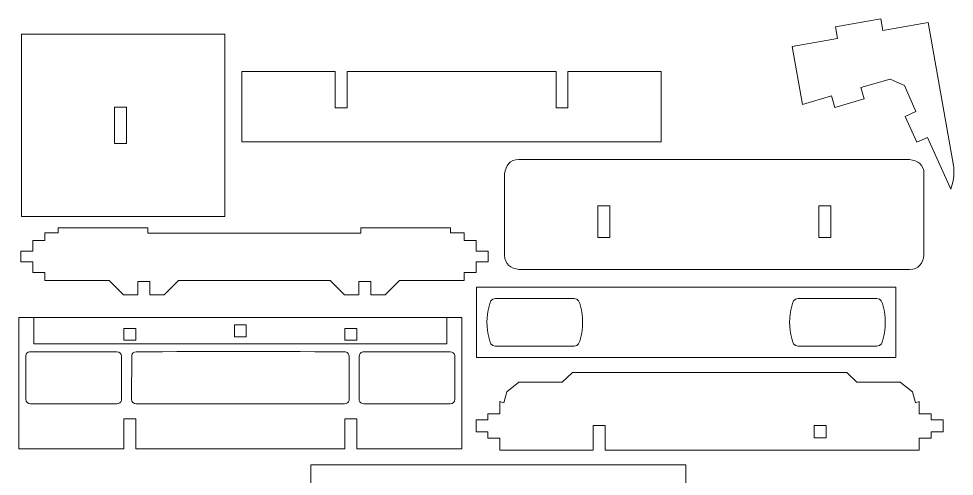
# Model space of a CAD drawing. Header units: centimetres. Extents: x -88 to 26, y -44 to -14.
# Drawn here: x -25.5 to -5.56, y -24.25 to -14.49 of the extents above; entities that cross this region are included whole.
import ezdxf

# ---------------------------------------------------------------- set-up
doc = ezdxf.new("R2010")
doc.units = ezdxf.units.CM
doc.header["$MEASUREMENT"] = 0
doc.layers.add('Camada 1', color=7, linetype='Continuous')

msp = doc.modelspace()

# ---------------------------------------------------------------- linework, layer by layer
at = {"layer": 'Camada 1', "lineweight": 9}
for points, knots in [([(-7.08048, -14.74049), (-7.08048, -14.74049), (-6.11349, -14.56999), (-6.11349, -14.56999), (-6.11349, -14.56999), (-6.11349, -14.56999), (-5.57513, -17.62318), (-5.57513, -17.62318), (-5.57513, -17.62318), (-5.56017, -17.72453), (-5.56677, -17.88561), (-5.58924, -17.97838), (-5.58924, -17.97838), (-5.58924, -17.97838), (-5.63504, -18.12738), (-5.63504, -18.12738), (-5.63504, -18.12738), (-5.63504, -18.12738), (-6.12916, -17.02276), (-6.12916, -17.02276), (-6.12916, -17.02276), (-6.12916, -17.02276), (-6.36186, -17.12685), (-6.36186, -17.12685), (-6.36186, -17.12685), (-6.36186, -17.12685), (-6.60893, -16.57454), (-6.60893, -16.57454), (-6.60893, -16.57454), (-6.60893, -16.57454), (-6.37621, -16.47045), (-6.37621, -16.47045), (-6.37621, -16.47045), (-6.37621, -16.47045), (-6.62328, -15.91814), (-6.62328, -15.91814), (-6.62328, -15.91814), (-6.62328, -15.91814), (-6.92669, -15.77731), (-6.92669, -15.77731), (-6.92669, -15.77731), (-6.92669, -15.77731), (-7.54999, -15.95722), (-7.54999, -15.95722), (-7.54999, -15.95722), (-7.54999, -15.95722), (-7.4793, -16.20214), (-7.4793, -16.20214), (-7.4793, -16.20214), (-7.4793, -16.20214), (-8.10261, -16.38205), (-8.10261, -16.38205), (-8.10261, -16.38205), (-8.10261, -16.38205), (-8.1733, -16.13713), (-8.1733, -16.13713), (-8.1733, -16.13713), (-8.1733, -16.13713), (-8.79661, -16.31703), (-8.79661, -16.31703), (-8.79661, -16.31703), (-8.79661, -16.31703), (-9.01447, -15.08151), (-9.01447, -15.08151), (-9.01447, -15.08151), (-9.01447, -15.08151), (-8.04748, -14.911), (-8.04748, -14.911), (-8.04748, -14.911), (-8.04748, -14.911), (-8.09174, -14.65994), (-8.09174, -14.65994), (-8.09174, -14.65994), (-8.09174, -14.65994), (-7.12475, -14.48944), (-7.12475, -14.48944), (-7.12475, -14.48944), (-7.12475, -14.48944), (-7.08048, -14.74049), (-7.08048, -14.74049)], [0, 0, 0, 0, 0.04761905, 0.04761905, 0.04761905, 0.04761905, 0.0952381, 0.0952381, 0.0952381, 0.0952381, 0.14285714, 0.14285714, 0.14285714, 0.14285714, 0.19047619, 0.19047619, 0.19047619, 0.19047619, 0.23809524, 0.23809524, 0.23809524, 0.23809524, 0.28571429, 0.28571429, 0.28571429, 0.28571429, 0.33333333, 0.33333333, 0.33333333, 0.33333333, 0.38095238, 0.38095238, 0.38095238, 0.38095238, 0.42857143, 0.42857143, 0.42857143, 0.42857143, 0.47619048, 0.47619048, 0.47619048, 0.47619048, 0.52380952, 0.52380952, 0.52380952, 0.52380952, 0.57142857, 0.57142857, 0.57142857, 0.57142857, 0.61904762, 0.61904762, 0.61904762, 0.61904762, 0.66666667, 0.66666667, 0.66666667, 0.66666667, 0.71428571, 0.71428571, 0.71428571, 0.71428571, 0.76190476, 0.76190476, 0.76190476, 0.76190476, 0.80952381, 0.80952381, 0.80952381, 0.80952381, 0.85714286, 0.85714286, 0.85714286, 0.85714286, 0.9047619, 0.9047619, 0.9047619, 0.9047619, 1, 1, 1, 1]), ([(-21.10761, -18.71237), (-21.10761, -18.71237), (-21.10764, -14.82), (-21.10764, -14.82), (-21.10764, -14.82), (-21.10764, -14.82), (-25.44178, -14.82002), (-25.44178, -14.82002), (-25.44178, -14.82002), (-25.44178, -14.82002), (-25.44185, -18.71235), (-25.44185, -18.71235), (-25.44185, -18.71235), (-25.44185, -18.71235), (-21.10761, -18.71237), (-21.10761, -18.71237)], [0, 0, 0, 0, 0.2, 0.2, 0.2, 0.2, 0.4, 0.4, 0.4, 0.4, 0.6, 0.6, 0.6, 0.6, 1, 1, 1, 1]), ([(-11.80839, -15.61526), (-11.80839, -15.61526), (-11.80839, -17.11711), (-11.80839, -17.11711), (-11.80839, -17.11711), (-11.80839, -17.11711), (-20.74107, -17.11711), (-20.74107, -17.11711), (-20.74107, -17.11711), (-20.74107, -17.11711), (-20.74107, -15.61526), (-20.74107, -15.61526), (-20.74107, -15.61526), (-20.74107, -15.61526), (-18.75656, -15.61621), (-18.75656, -15.61621), (-18.75656, -15.61621), (-18.75656, -15.61621), (-18.75656, -16.39215), (-18.75656, -16.39215), (-18.75656, -16.39215), (-18.75656, -16.39215), (-18.50163, -16.39215), (-18.50163, -16.39215), (-18.50163, -16.39215), (-18.50163, -16.39215), (-18.50163, -15.61621), (-18.50163, -15.61621), (-18.50163, -15.61621), (-18.50163, -15.61621), (-14.04784, -15.61621), (-14.04784, -15.61621), (-14.04784, -15.61621), (-14.04784, -15.61621), (-14.04784, -16.39215), (-14.04784, -16.39215), (-14.04784, -16.39215), (-14.04784, -16.39215), (-13.79291, -16.39215), (-13.79291, -16.39215), (-13.79291, -16.39215), (-13.79291, -16.39215), (-13.79291, -15.61621), (-13.79291, -15.61621), (-13.79291, -15.61621), (-13.79291, -15.61621), (-11.80839, -15.61526), (-11.80839, -15.61526)], [0, 0, 0, 0, 0.07692308, 0.07692308, 0.07692308, 0.07692308, 0.15384615, 0.15384615, 0.15384615, 0.15384615, 0.23076923, 0.23076923, 0.23076923, 0.23076923, 0.30769231, 0.30769231, 0.30769231, 0.30769231, 0.38461538, 0.38461538, 0.38461538, 0.38461538, 0.46153846, 0.46153846, 0.46153846, 0.46153846, 0.53846154, 0.53846154, 0.53846154, 0.53846154, 0.61538462, 0.61538462, 0.61538462, 0.61538462, 0.69230769, 0.69230769, 0.69230769, 0.69230769, 0.76923077, 0.76923077, 0.76923077, 0.76923077, 0.84615385, 0.84615385, 0.84615385, 0.84615385, 1, 1, 1, 1]), ([(-23.45829, -16.37575), (-23.45829, -16.37575), (-23.45829, -17.15366), (-23.45829, -17.15366), (-23.45829, -17.15366), (-23.45829, -17.15366), (-23.20332, -17.15366), (-23.20332, -17.15366), (-23.20332, -17.15366), (-23.20332, -17.15366), (-23.20336, -16.37575), (-23.20336, -16.37575), (-23.20336, -16.37575), (-23.20336, -16.37575), (-23.45829, -16.37575), (-23.45829, -16.37575)], [0, 0, 0, 0, 0.2, 0.2, 0.2, 0.2, 0.4, 0.4, 0.4, 0.4, 0.6, 0.6, 0.6, 0.6, 1, 1, 1, 1]), ([(-15.14282, -19.53287), (-15.14282, -19.73044), (-15.00912, -19.81608), (-14.8369, -19.83879), (-14.8369, -19.83879), (-14.8369, -19.83879), (-6.51256, -19.83879), (-6.51256, -19.83879), (-6.51256, -19.83879), (-6.31561, -19.83879), (-6.22931, -19.70478), (-6.20664, -19.53287), (-6.20664, -19.53287), (-6.20664, -19.53287), (-6.20664, -17.79951), (-6.20664, -17.79951), (-6.20664, -17.79951), (-6.20664, -17.60252), (-6.34063, -17.51626), (-6.51256, -17.49359), (-6.51256, -17.49359), (-6.51256, -17.49359), (-14.8369, -17.49359), (-14.8369, -17.49359), (-14.8369, -17.49359), (-15.03385, -17.49359), (-15.12021, -17.62756), (-15.14282, -17.79951), (-15.14282, -17.79951), (-15.14282, -17.79951), (-15.14282, -19.53287), (-15.14282, -19.53287)], [0, 0, 0, 0, 0.11111111, 0.11111111, 0.11111111, 0.11111111, 0.22222222, 0.22222222, 0.22222222, 0.22222222, 0.33333333, 0.33333333, 0.33333333, 0.33333333, 0.44444444, 0.44444444, 0.44444444, 0.44444444, 0.55555556, 0.55555556, 0.55555556, 0.55555556, 0.66666667, 0.66666667, 0.66666667, 0.66666667, 0.77777778, 0.77777778, 0.77777778, 0.77777778, 1, 1, 1, 1]), ([(-13.15655, -18.47927), (-13.15655, -18.47927), (-12.90163, -18.47927), (-12.90163, -18.47927), (-12.90163, -18.47927), (-12.90163, -18.47927), (-12.90163, -19.15903), (-12.90163, -19.15903), (-12.90163, -19.15903), (-12.90163, -19.15903), (-13.15655, -19.15903), (-13.15655, -19.15903), (-13.15655, -19.15903), (-13.15655, -19.15903), (-13.15655, -18.47927), (-13.15655, -18.47927)], [0, 0, 0, 0, 0.2, 0.2, 0.2, 0.2, 0.4, 0.4, 0.4, 0.4, 0.6, 0.6, 0.6, 0.6, 1, 1, 1, 1]), ([(-8.1929, -18.47927), (-8.1929, -18.47927), (-8.44784, -18.47927), (-8.44784, -18.47927), (-8.44784, -18.47927), (-8.44784, -18.47927), (-8.44784, -19.15903), (-8.44784, -19.15903), (-8.44784, -19.15903), (-8.44784, -19.15903), (-8.1929, -19.15903), (-8.1929, -19.15903), (-8.1929, -19.15903), (-8.1929, -19.15903), (-8.1929, -18.47927), (-8.1929, -18.47927)], [0, 0, 0, 0, 0.2, 0.2, 0.2, 0.2, 0.4, 0.4, 0.4, 0.4, 0.6, 0.6, 0.6, 0.6, 1, 1, 1, 1]), ([(-23.26247, -20.38), (-23.26247, -20.38), (-22.95655, -20.38), (-22.95655, -20.38), (-22.95655, -20.38), (-22.95655, -20.38), (-22.95655, -20.0931), (-22.95655, -20.0931), (-22.95655, -20.0931), (-22.95655, -20.0931), (-22.70162, -20.0931), (-22.70162, -20.0931), (-22.70162, -20.0931), (-22.70162, -20.0931), (-22.70162, -20.38), (-22.70162, -20.38), (-22.70162, -20.38), (-22.70162, -20.38), (-22.3957, -20.38), (-22.3957, -20.38), (-22.3957, -20.38), (-22.3957, -20.38), (-22.08979, -20.07408), (-22.08979, -20.07408), (-22.08979, -20.07408), (-22.08979, -20.07408), (-18.85967, -20.07408), (-18.85967, -20.07408), (-18.85967, -20.07408), (-18.85967, -20.07408), (-18.55375, -20.38), (-18.55375, -20.38), (-18.55375, -20.38), (-18.55375, -20.38), (-18.24784, -20.38), (-18.24784, -20.38), (-18.24784, -20.38), (-18.24784, -20.38), (-18.24784, -20.0931), (-18.24784, -20.0931), (-18.24784, -20.0931), (-18.24784, -20.0931), (-17.9929, -20.0931), (-17.9929, -20.0931), (-17.9929, -20.0931), (-17.9929, -20.0931), (-17.9929, -20.38), (-17.9929, -20.38), (-17.9929, -20.38), (-17.9929, -20.38), (-17.68699, -20.38), (-17.68699, -20.38), (-17.68699, -20.38), (-17.68699, -20.38), (-17.38107, -20.07408), (-17.38107, -20.07408), (-17.38107, -20.07408), (-17.38107, -20.07408), (-16.00664, -20.07408), (-16.00664, -20.07408), (-16.00664, -20.07408), (-16.00664, -20.07408), (-16.00664, -19.90413), (-16.00664, -19.90413), (-16.00664, -19.90413), (-16.00664, -19.90413), (-15.75171, -19.90413), (-15.75171, -19.90413), (-15.75171, -19.90413), (-15.75171, -19.90413), (-15.75171, -19.67752), (-15.75171, -19.67752), (-15.75171, -19.67752), (-15.75171, -19.67752), (-15.49678, -19.67752), (-15.49678, -19.67752), (-15.49678, -19.67752), (-15.49678, -19.67752), (-15.49678, -19.45092), (-15.49678, -19.45092), (-15.49678, -19.45092), (-15.49678, -19.45092), (-15.75171, -19.45092), (-15.75171, -19.45092), (-15.75171, -19.45092), (-15.75171, -19.45092), (-15.75171, -19.22431), (-15.75171, -19.22431), (-15.75171, -19.22431), (-15.75171, -19.22431), (-16.00664, -19.22431), (-16.00664, -19.22431), (-16.00664, -19.22431), (-16.00664, -19.22431), (-16.00664, -19.05435), (-16.00664, -19.05435), (-16.00664, -19.05435), (-16.00664, -19.05435), (-16.29328, -19.05435), (-16.29328, -19.05435), (-16.29328, -19.05435), (-16.29328, -19.05435), (-16.29328, -18.95238), (-16.29328, -18.95238), (-16.29328, -18.95238), (-16.29328, -18.95238), (-18.20575, -18.95238), (-18.20575, -18.95238), (-18.20575, -18.95238), (-18.20575, -18.95238), (-18.20575, -19.06221), (-18.20575, -19.06221), (-18.20575, -19.06221), (-18.20575, -19.06221), (-22.74371, -19.06221), (-22.74371, -19.06221), (-22.74371, -19.06221), (-22.74371, -19.06221), (-22.74371, -18.95238), (-22.74371, -18.95238), (-22.74371, -18.95238), (-22.74371, -18.95238), (-24.65618, -18.95238), (-24.65618, -18.95238), (-24.65618, -18.95238), (-24.65618, -18.95238), (-24.65618, -19.05435), (-24.65618, -19.05435), (-24.65618, -19.05435), (-24.65618, -19.05435), (-24.94282, -19.05435), (-24.94282, -19.05435), (-24.94282, -19.05435), (-24.94282, -19.05435), (-24.94282, -19.22431), (-24.94282, -19.22431), (-24.94282, -19.22431), (-24.94282, -19.22431), (-25.19774, -19.22431), (-25.19774, -19.22431), (-25.19774, -19.22431), (-25.19774, -19.22431), (-25.19774, -19.45092), (-25.19774, -19.45092), (-25.19774, -19.45092), (-25.19774, -19.45092), (-25.45268, -19.45092), (-25.45268, -19.45092), (-25.45268, -19.45092), (-25.45268, -19.45092), (-25.45268, -19.67752), (-25.45268, -19.67752), (-25.45268, -19.67752), (-25.45268, -19.67752), (-25.19774, -19.67752), (-25.19774, -19.67752), (-25.19774, -19.67752), (-25.19774, -19.67752), (-25.19774, -19.90413), (-25.19774, -19.90413), (-25.19774, -19.90413), (-25.19774, -19.90413), (-24.94282, -19.90413), (-24.94282, -19.90413), (-24.94282, -19.90413), (-24.94282, -19.90413), (-24.94282, -20.07408), (-24.94282, -20.07408), (-24.94282, -20.07408), (-24.94282, -20.07408), (-23.56838, -20.07408), (-23.56838, -20.07408), (-23.56838, -20.07408), (-23.56838, -20.07408), (-23.26247, -20.38), (-23.26247, -20.38)], [0, 0, 0, 0, 0.02222222, 0.02222222, 0.02222222, 0.02222222, 0.04444444, 0.04444444, 0.04444444, 0.04444444, 0.06666667, 0.06666667, 0.06666667, 0.06666667, 0.08888889, 0.08888889, 0.08888889, 0.08888889, 0.11111111, 0.11111111, 0.11111111, 0.11111111, 0.13333333, 0.13333333, 0.13333333, 0.13333333, 0.15555556, 0.15555556, 0.15555556, 0.15555556, 0.17777778, 0.17777778, 0.17777778, 0.17777778, 0.2, 0.2, 0.2, 0.2, 0.22222222, 0.22222222, 0.22222222, 0.22222222, 0.24444444, 0.24444444, 0.24444444, 0.24444444, 0.26666667, 0.26666667, 0.26666667, 0.26666667, 0.28888889, 0.28888889, 0.28888889, 0.28888889, 0.31111111, 0.31111111, 0.31111111, 0.31111111, 0.33333333, 0.33333333, 0.33333333, 0.33333333, 0.35555556, 0.35555556, 0.35555556, 0.35555556, 0.37777778, 0.37777778, 0.37777778, 0.37777778, 0.4, 0.4, 0.4, 0.4, 0.42222222, 0.42222222, 0.42222222, 0.42222222, 0.44444444, 0.44444444, 0.44444444, 0.44444444, 0.46666667, 0.46666667, 0.46666667, 0.46666667, 0.48888889, 0.48888889, 0.48888889, 0.48888889, 0.51111111, 0.51111111, 0.51111111, 0.51111111, 0.53333333, 0.53333333, 0.53333333, 0.53333333, 0.55555556, 0.55555556, 0.55555556, 0.55555556, 0.57777778, 0.57777778, 0.57777778, 0.57777778, 0.6, 0.6, 0.6, 0.6, 0.62222222, 0.62222222, 0.62222222, 0.62222222, 0.64444444, 0.64444444, 0.64444444, 0.64444444, 0.66666667, 0.66666667, 0.66666667, 0.66666667, 0.68888889, 0.68888889, 0.68888889, 0.68888889, 0.71111111, 0.71111111, 0.71111111, 0.71111111, 0.73333333, 0.73333333, 0.73333333, 0.73333333, 0.75555556, 0.75555556, 0.75555556, 0.75555556, 0.77777778, 0.77777778, 0.77777778, 0.77777778, 0.8, 0.8, 0.8, 0.8, 0.82222222, 0.82222222, 0.82222222, 0.82222222, 0.84444444, 0.84444444, 0.84444444, 0.84444444, 0.86666667, 0.86666667, 0.86666667, 0.86666667, 0.88888889, 0.88888889, 0.88888889, 0.88888889, 0.91111111, 0.91111111, 0.91111111, 0.91111111, 0.93333333, 0.93333333, 0.93333333, 0.93333333, 0.95555556, 0.95555556, 0.95555556, 0.95555556, 1, 1, 1, 1]), ([(-6.80839, -21.71711), (-6.80839, -21.71711), (-15.74107, -21.71711), (-15.74107, -21.71711), (-15.74107, -21.71711), (-15.74107, -21.71711), (-15.74107, -20.21526), (-15.74107, -20.21526), (-15.74107, -20.21526), (-15.74107, -20.21526), (-6.80839, -20.21526), (-6.80839, -20.21526), (-6.80839, -20.21526), (-6.80839, -20.21526), (-6.80839, -21.71711), (-6.80839, -21.71711)], [0, 0, 0, 0, 0.2, 0.2, 0.2, 0.2, 0.4, 0.4, 0.4, 0.4, 0.6, 0.6, 0.6, 0.6, 1, 1, 1, 1]), ([(-14.49983, -20.45632), (-14.49983, -20.45632), (-13.66385, -20.45632), (-13.66385, -20.45632), (-13.66385, -20.45632), (-13.56566, -20.45632), (-13.54709, -20.54278), (-13.52594, -20.6213), (-13.52594, -20.6213), (-13.46589, -20.84417), (-13.4659, -21.08819), (-13.52594, -21.31107), (-13.52594, -21.31107), (-13.54651, -21.38742), (-13.5636, -21.47605), (-13.66385, -21.47605), (-13.66385, -21.47605), (-13.66385, -21.47605), (-15.33581, -21.47605), (-15.33581, -21.47605), (-15.33581, -21.47605), (-15.43606, -21.47605), (-15.45315, -21.38742), (-15.47372, -21.31107), (-15.47372, -21.31107), (-15.53376, -21.08819), (-15.53377, -20.84417), (-15.47372, -20.6213), (-15.47372, -20.6213), (-15.45257, -20.54278), (-15.434, -20.45632), (-15.33581, -20.45632), (-15.33581, -20.45632), (-15.33581, -20.45632), (-14.49983, -20.45632), (-14.49983, -20.45632)], [0, 0, 0, 0, 0.1, 0.1, 0.1, 0.1, 0.2, 0.2, 0.2, 0.2, 0.3, 0.3, 0.3, 0.3, 0.4, 0.4, 0.4, 0.4, 0.5, 0.5, 0.5, 0.5, 0.6, 0.6, 0.6, 0.6, 0.7, 0.7, 0.7, 0.7, 0.8, 0.8, 0.8, 0.8, 1, 1, 1, 1]), ([(-8.0496, -20.45632), (-8.0496, -20.45632), (-7.21362, -20.45632), (-7.21362, -20.45632), (-7.21362, -20.45632), (-7.11543, -20.45632), (-7.09686, -20.54278), (-7.07571, -20.6213), (-7.07571, -20.6213), (-7.01566, -20.84417), (-7.01567, -21.08819), (-7.07571, -21.31107), (-7.07571, -21.31107), (-7.09628, -21.38742), (-7.11337, -21.47605), (-7.21362, -21.47605), (-7.21362, -21.47605), (-7.21362, -21.47605), (-8.88558, -21.47605), (-8.88558, -21.47605), (-8.88558, -21.47605), (-8.98583, -21.47605), (-9.00292, -21.38742), (-9.02349, -21.31107), (-9.02349, -21.31107), (-9.08353, -21.08819), (-9.08354, -20.84417), (-9.02349, -20.6213), (-9.02349, -20.6213), (-9.00234, -20.54278), (-8.98377, -20.45632), (-8.88558, -20.45632), (-8.88558, -20.45632), (-8.88558, -20.45632), (-8.0496, -20.45632), (-8.0496, -20.45632)], [0, 0, 0, 0, 0.1, 0.1, 0.1, 0.1, 0.2, 0.2, 0.2, 0.2, 0.3, 0.3, 0.3, 0.3, 0.4, 0.4, 0.4, 0.4, 0.5, 0.5, 0.5, 0.5, 0.6, 0.6, 0.6, 0.6, 0.7, 0.7, 0.7, 0.7, 0.8, 0.8, 0.8, 0.8, 1, 1, 1, 1]), ([(-25.17697, -20.86562), (-25.17697, -20.86562), (-16.05171, -20.86562), (-16.05171, -20.86562), (-16.05171, -20.86562), (-16.05171, -20.86562), (-16.05171, -23.66675), (-16.05171, -23.66675), (-16.05171, -23.66675), (-16.05171, -23.66675), (-18.2929, -23.66675), (-18.2929, -23.66675), (-18.2929, -23.66675), (-18.2929, -23.66675), (-18.2929, -23.02727), (-18.2929, -23.02727), (-18.2929, -23.02727), (-18.2929, -23.02727), (-18.54783, -23.02727), (-18.54783, -23.02727), (-18.54783, -23.02727), (-18.54783, -23.02727), (-18.54783, -23.66675), (-18.54783, -23.66675), (-18.54783, -23.66675), (-18.54783, -23.66675), (-23.00162, -23.66675), (-23.00162, -23.66675), (-23.00162, -23.66675), (-23.00162, -23.66675), (-23.00162, -23.02727), (-23.00162, -23.02727), (-23.00162, -23.02727), (-23.00162, -23.02727), (-23.25655, -23.02727), (-23.25655, -23.02727), (-23.25655, -23.02727), (-23.25655, -23.02727), (-23.25655, -23.66675), (-23.25655, -23.66675), (-23.25655, -23.66675), (-23.25655, -23.66675), (-25.49775, -23.66675), (-25.49775, -23.66675), (-25.49775, -23.66675), (-25.49775, -23.66675), (-25.49775, -20.86562), (-25.49775, -20.86562), (-25.49775, -20.86562), (-25.49775, -20.86562), (-25.17697, -20.86562), (-25.17697, -20.86562)], [0, 0, 0, 0, 0.07142857, 0.07142857, 0.07142857, 0.07142857, 0.14285714, 0.14285714, 0.14285714, 0.14285714, 0.21428571, 0.21428571, 0.21428571, 0.21428571, 0.28571429, 0.28571429, 0.28571429, 0.28571429, 0.35714286, 0.35714286, 0.35714286, 0.35714286, 0.42857143, 0.42857143, 0.42857143, 0.42857143, 0.5, 0.5, 0.5, 0.5, 0.57142857, 0.57142857, 0.57142857, 0.57142857, 0.64285714, 0.64285714, 0.64285714, 0.64285714, 0.71428571, 0.71428571, 0.71428571, 0.71428571, 0.78571429, 0.78571429, 0.78571429, 0.78571429, 0.85714286, 0.85714286, 0.85714286, 0.85714286, 1, 1, 1, 1]), ([(-23.25655, -21.09931), (-23.25655, -21.09931), (-23.00162, -21.09931), (-23.00162, -21.09931), (-23.00162, -21.09931), (-23.00162, -21.09931), (-23.00162, -21.348), (-23.00162, -21.348), (-23.00162, -21.348), (-23.00162, -21.348), (-23.25655, -21.348), (-23.25655, -21.348), (-23.25655, -21.348), (-23.25655, -21.348), (-23.25655, -21.09931), (-23.25655, -21.09931)], [0, 0, 0, 0, 0.2, 0.2, 0.2, 0.2, 0.4, 0.4, 0.4, 0.4, 0.6, 0.6, 0.6, 0.6, 1, 1, 1, 1]), ([(-20.90219, -21.2735), (-20.90219, -21.2735), (-20.90219, -21.01858), (-20.90219, -21.01858), (-20.90219, -21.01858), (-20.90219, -21.01858), (-20.64726, -21.01858), (-20.64726, -21.01858), (-20.64726, -21.01858), (-20.64726, -21.01858), (-20.64726, -21.27351), (-20.64726, -21.27351), (-20.64726, -21.27351), (-20.64726, -21.27351), (-20.90219, -21.2735), (-20.90219, -21.2735)], [0, 0, 0, 0, 0.2, 0.2, 0.2, 0.2, 0.4, 0.4, 0.4, 0.4, 0.6, 0.6, 0.6, 0.6, 1, 1, 1, 1]), ([(-18.2929, -21.09931), (-18.2929, -21.09931), (-18.54783, -21.09931), (-18.54783, -21.09931), (-18.54783, -21.09931), (-18.54783, -21.09931), (-18.54783, -21.348), (-18.54783, -21.348), (-18.54783, -21.348), (-18.54783, -21.348), (-18.2929, -21.348), (-18.2929, -21.348), (-18.2929, -21.348), (-18.2929, -21.348), (-18.2929, -21.09931), (-18.2929, -21.09931)], [0, 0, 0, 0, 0.2, 0.2, 0.2, 0.2, 0.4, 0.4, 0.4, 0.4, 0.6, 0.6, 0.6, 0.6, 1, 1, 1, 1]), ([(-25.27059, -21.59889), (-25.27059, -21.59889), (-23.4087, -21.59542), (-23.4087, -21.59542), (-23.4087, -21.59542), (-23.34907, -21.59542), (-23.30651, -21.63777), (-23.30673, -21.69739), (-23.30673, -21.69739), (-23.30673, -21.69739), (-23.3102, -22.63134), (-23.3102, -22.63134), (-23.3102, -22.63134), (-23.31037, -22.67769), (-23.36127, -22.70692), (-23.4087, -22.70692), (-23.4087, -22.70692), (-23.4087, -22.70692), (-25.24419, -22.70692), (-25.24419, -22.70692), (-25.24419, -22.70692), (-25.30386, -22.70692), (-25.34638, -22.6646), (-25.34617, -22.60494), (-25.34617, -22.60494), (-25.34617, -22.60494), (-25.34269, -21.671), (-25.34269, -21.671), (-25.34269, -21.671), (-25.34254, -21.62908), (-25.30655, -21.60362), (-25.27059, -21.59889)], [0, 0, 0, 0, 0.11111111, 0.11111111, 0.11111111, 0.11111111, 0.22222222, 0.22222222, 0.22222222, 0.22222222, 0.33333333, 0.33333333, 0.33333333, 0.33333333, 0.44444444, 0.44444444, 0.44444444, 0.44444444, 0.55555556, 0.55555556, 0.55555556, 0.55555556, 0.66666667, 0.66666667, 0.66666667, 0.66666667, 0.77777778, 0.77777778, 0.77777778, 0.77777778, 1, 1, 1, 1]), ([(-22.99199, -21.59542), (-22.58525, -21.58997), (-18.56927, -21.58865), (-18.53107, -21.59889), (-18.53107, -21.59889), (-18.48632, -21.61088), (-18.4553, -21.64997), (-18.45548, -21.69739), (-18.45548, -21.69739), (-18.45548, -21.69739), (-18.45896, -22.63134), (-18.45896, -22.63134), (-18.45896, -22.63134), (-18.45913, -22.6777), (-18.51003, -22.70692), (-18.55746, -22.70692), (-18.55746, -22.70692), (-18.55746, -22.70692), (-22.99199, -22.70692), (-22.99199, -22.70692), (-22.99199, -22.70692), (-23.05165, -22.70692), (-23.09418, -22.6646), (-23.09397, -22.60494), (-23.09397, -22.60494), (-23.09397, -22.60494), (-23.09049, -21.671), (-23.09049, -21.671), (-23.09049, -21.671), (-23.09031, -21.61936), (-23.03871, -21.59604), (-22.99199, -21.59542)], [0, 0, 0, 0, 0.11111111, 0.11111111, 0.11111111, 0.11111111, 0.22222222, 0.22222222, 0.22222222, 0.22222222, 0.33333333, 0.33333333, 0.33333333, 0.33333333, 0.44444444, 0.44444444, 0.44444444, 0.44444444, 0.55555556, 0.55555556, 0.55555556, 0.55555556, 0.66666667, 0.66666667, 0.66666667, 0.66666667, 0.77777778, 0.77777778, 0.77777778, 0.77777778, 1, 1, 1, 1]), ([(-18.16715, -21.59889), (-18.21646, -21.60536), (-18.24292, -21.64247), (-18.24273, -21.69739), (-18.24273, -21.69739), (-18.24273, -21.69739), (-18.23926, -22.63134), (-18.23926, -22.63134), (-18.23926, -22.63134), (-18.2391, -22.67767), (-18.18818, -22.70692), (-18.14076, -22.70692), (-18.14076, -22.70692), (-18.14076, -22.70692), (-16.30525, -22.70692), (-16.30525, -22.70692), (-16.30525, -22.70692), (-16.24562, -22.70692), (-16.20306, -22.66459), (-16.20328, -22.60494), (-16.20328, -22.60494), (-16.20328, -22.60494), (-16.20675, -21.671), (-16.20675, -21.671), (-16.20675, -21.671), (-16.20692, -21.62468), (-16.25782, -21.59542), (-16.30525, -21.59542), (-16.30525, -21.59542), (-16.30525, -21.59542), (-18.16715, -21.59889), (-18.16715, -21.59889)], [0, 0, 0, 0, 0.11111111, 0.11111111, 0.11111111, 0.11111111, 0.22222222, 0.22222222, 0.22222222, 0.22222222, 0.33333333, 0.33333333, 0.33333333, 0.33333333, 0.44444444, 0.44444444, 0.44444444, 0.44444444, 0.55555556, 0.55555556, 0.55555556, 0.55555556, 0.66666667, 0.66666667, 0.66666667, 0.66666667, 0.77777778, 0.77777778, 0.77777778, 0.77777778, 1, 1, 1, 1]), ([(-7.85304, -22.03904), (-7.85304, -22.03904), (-7.63443, -22.24314), (-7.63443, -22.24314), (-7.63443, -22.24314), (-7.63443, -22.24314), (-6.71262, -22.24312), (-6.71262, -22.24312), (-6.71262, -22.24312), (-6.71262, -22.24312), (-6.45229, -22.44721), (-6.45229, -22.44721), (-6.45229, -22.44721), (-6.45229, -22.44721), (-6.38974, -22.68074), (-6.38974, -22.68074), (-6.38974, -22.68074), (-6.38974, -22.68074), (-6.30665, -22.65848), (-6.30665, -22.65848), (-6.30665, -22.65848), (-6.30665, -22.65848), (-6.30667, -22.91715), (-6.30667, -22.91715), (-6.30667, -22.91715), (-6.30667, -22.91715), (-6.05174, -22.91715), (-6.05174, -22.91715), (-6.05174, -22.91715), (-6.05174, -22.91715), (-6.05175, -23.04834), (-6.05175, -23.04834), (-6.05175, -23.04834), (-6.05175, -23.04834), (-5.79681, -23.04833), (-5.79681, -23.04833), (-5.79681, -23.04833), (-5.79681, -23.04833), (-5.79683, -23.30514), (-5.79683, -23.30514), (-5.79683, -23.30514), (-5.79683, -23.30514), (-6.05176, -23.30515), (-6.05176, -23.30515), (-6.05176, -23.30515), (-6.05176, -23.30515), (-6.05177, -23.43448), (-6.05177, -23.43448), (-6.05177, -23.43448), (-6.05177, -23.43448), (-6.3067, -23.43448), (-6.3067, -23.43448), (-6.3067, -23.43448), (-6.3067, -23.43448), (-6.30671, -23.69315), (-6.30671, -23.69315), (-6.30671, -23.69315), (-6.30671, -23.69315), (-13.00157, -23.69309), (-13.00157, -23.69309), (-13.00157, -23.69309), (-13.00157, -23.69309), (-13.00149, -23.16623), (-13.00149, -23.16623), (-13.00149, -23.16623), (-13.00149, -23.16623), (-13.25641, -23.16623), (-13.25641, -23.16623), (-13.25641, -23.16623), (-13.25641, -23.16623), (-13.25649, -23.69309), (-13.25649, -23.69309), (-13.25649, -23.69309), (-13.25649, -23.69309), (-15.24281, -23.69333), (-15.24281, -23.69333), (-15.24281, -23.69333), (-15.24281, -23.69333), (-15.2428, -23.43466), (-15.2428, -23.43466), (-15.2428, -23.43466), (-15.2428, -23.43466), (-15.49773, -23.43467), (-15.49773, -23.43467), (-15.49773, -23.43467), (-15.49773, -23.43467), (-15.49773, -23.30534), (-15.49773, -23.30534), (-15.49773, -23.30534), (-15.49773, -23.30534), (-15.75266, -23.30534), (-15.75266, -23.30534), (-15.75266, -23.30534), (-15.75266, -23.30534), (-15.75265, -23.04854), (-15.75265, -23.04854), (-15.75265, -23.04854), (-15.75265, -23.04854), (-15.49772, -23.04854), (-15.49772, -23.04854), (-15.49772, -23.04854), (-15.49772, -23.04854), (-15.49772, -22.91733), (-15.49772, -22.91733), (-15.49772, -22.91733), (-15.49772, -22.91733), (-15.24279, -22.91733), (-15.24279, -22.91733), (-15.24279, -22.91733), (-15.24279, -22.91733), (-15.24279, -22.65866), (-15.24279, -22.65866), (-15.24279, -22.65866), (-15.24279, -22.65866), (-15.1597, -22.68092), (-15.1597, -22.68092), (-15.1597, -22.68092), (-15.1597, -22.68092), (-15.09712, -22.44739), (-15.09712, -22.44739), (-15.09712, -22.44739), (-15.09712, -22.44739), (-14.83678, -22.24328), (-14.83678, -22.24328), (-14.83678, -22.24328), (-14.83678, -22.24328), (-13.91497, -22.24326), (-13.91497, -22.24326), (-13.91497, -22.24326), (-13.91497, -22.24326), (-13.69635, -22.03916), (-13.69635, -22.03916), (-13.69635, -22.03916), (-13.69635, -22.03916), (-7.85304, -22.03904), (-7.85304, -22.03904)], [0, 0, 0, 0, 0.02857143, 0.02857143, 0.02857143, 0.02857143, 0.05714286, 0.05714286, 0.05714286, 0.05714286, 0.08571429, 0.08571429, 0.08571429, 0.08571429, 0.11428571, 0.11428571, 0.11428571, 0.11428571, 0.14285714, 0.14285714, 0.14285714, 0.14285714, 0.17142857, 0.17142857, 0.17142857, 0.17142857, 0.2, 0.2, 0.2, 0.2, 0.22857143, 0.22857143, 0.22857143, 0.22857143, 0.25714286, 0.25714286, 0.25714286, 0.25714286, 0.28571429, 0.28571429, 0.28571429, 0.28571429, 0.31428571, 0.31428571, 0.31428571, 0.31428571, 0.34285714, 0.34285714, 0.34285714, 0.34285714, 0.37142857, 0.37142857, 0.37142857, 0.37142857, 0.4, 0.4, 0.4, 0.4, 0.42857143, 0.42857143, 0.42857143, 0.42857143, 0.45714286, 0.45714286, 0.45714286, 0.45714286, 0.48571429, 0.48571429, 0.48571429, 0.48571429, 0.51428571, 0.51428571, 0.51428571, 0.51428571, 0.54285714, 0.54285714, 0.54285714, 0.54285714, 0.57142857, 0.57142857, 0.57142857, 0.57142857, 0.6, 0.6, 0.6, 0.6, 0.62857143, 0.62857143, 0.62857143, 0.62857143, 0.65714286, 0.65714286, 0.65714286, 0.65714286, 0.68571429, 0.68571429, 0.68571429, 0.68571429, 0.71428571, 0.71428571, 0.71428571, 0.71428571, 0.74285714, 0.74285714, 0.74285714, 0.74285714, 0.77142857, 0.77142857, 0.77142857, 0.77142857, 0.8, 0.8, 0.8, 0.8, 0.82857143, 0.82857143, 0.82857143, 0.82857143, 0.85714286, 0.85714286, 0.85714286, 0.85714286, 0.88571429, 0.88571429, 0.88571429, 0.88571429, 0.91428571, 0.91428571, 0.91428571, 0.91428571, 0.94285714, 0.94285714, 0.94285714, 0.94285714, 1, 1, 1, 1]), ([(-8.5474, -23.16618), (-8.5474, -23.16618), (-8.29239, -23.16613), (-8.29239, -23.16613), (-8.29239, -23.16613), (-8.29239, -23.16613), (-8.29249, -23.42967), (-8.29249, -23.42967), (-8.29249, -23.42967), (-8.29249, -23.42967), (-8.54742, -23.42967), (-8.54742, -23.42967), (-8.54742, -23.42967), (-8.54742, -23.42967), (-8.5474, -23.16618), (-8.5474, -23.16618)], [0, 0, 0, 0, 0.2, 0.2, 0.2, 0.2, 0.4, 0.4, 0.4, 0.4, 0.6, 0.6, 0.6, 0.6, 1, 1, 1, 1]), ([(-20.03389, -24.41589), (-20.03389, -24.41589), (-19.26909, -24.41589), (-19.26909, -24.41589), (-19.26909, -24.41589), (-19.26909, -24.41589), (-19.26909, -24.00545), (-19.26909, -24.00545), (-19.26909, -24.00545), (-19.26909, -24.00545), (-11.28037, -24.00545), (-11.28037, -24.00545), (-11.28037, -24.00545), (-11.28037, -24.00545), (-11.28037, -24.41589), (-11.28037, -24.41589), (-11.28037, -24.41589), (-11.28037, -24.41589), (-10.51558, -24.41589), (-10.51558, -24.41589), (-10.51558, -24.41589), (-10.51558, -24.41589), (-10.51558, -24.67082), (-10.51558, -24.67082), (-10.51558, -24.67082), (-10.51558, -24.67082), (-11.28037, -24.67082), (-11.28037, -24.67082), (-11.28037, -24.67082), (-11.28037, -24.67082), (-11.28037, -25.18323), (-11.28037, -25.18323), (-11.28037, -25.18323), (-11.28037, -25.18323), (-12.79291, -25.18323), (-12.79291, -25.18323), (-12.79291, -25.18323), (-12.79291, -25.18323), (-12.79291, -24.51531), (-12.79291, -24.51531), (-12.79291, -24.51531), (-12.79291, -24.51531), (-13.04784, -24.51531), (-13.04784, -24.51531), (-13.04784, -24.51531), (-13.04784, -24.51531), (-13.04784, -26.52692), (-13.04784, -26.52692), (-13.04784, -26.52692), (-13.04784, -26.52692), (-17.50163, -26.52692), (-17.50163, -26.52692), (-17.50163, -26.52692), (-17.50163, -26.52692), (-17.50163, -24.51531), (-17.50163, -24.51531), (-17.50163, -24.51531), (-17.50163, -24.51531), (-17.75656, -24.51531), (-17.75656, -24.51531), (-17.75656, -24.51531), (-17.75656, -24.51531), (-17.75656, -25.18323), (-17.75656, -25.18323), (-17.75656, -25.18323), (-17.75656, -25.18323), (-19.26909, -25.18323), (-19.26909, -25.18323), (-19.26909, -25.18323), (-19.26909, -25.18323), (-19.26909, -24.67082), (-19.26909, -24.67082), (-19.26909, -24.67082), (-19.26909, -24.67082), (-20.03389, -24.67082), (-20.03389, -24.67082), (-20.03389, -24.67082), (-20.03389, -24.67082), (-20.03389, -24.41589), (-20.03389, -24.41589)], [0, 0, 0, 0, 0.04761905, 0.04761905, 0.04761905, 0.04761905, 0.0952381, 0.0952381, 0.0952381, 0.0952381, 0.14285714, 0.14285714, 0.14285714, 0.14285714, 0.19047619, 0.19047619, 0.19047619, 0.19047619, 0.23809524, 0.23809524, 0.23809524, 0.23809524, 0.28571429, 0.28571429, 0.28571429, 0.28571429, 0.33333333, 0.33333333, 0.33333333, 0.33333333, 0.38095238, 0.38095238, 0.38095238, 0.38095238, 0.42857143, 0.42857143, 0.42857143, 0.42857143, 0.47619048, 0.47619048, 0.47619048, 0.47619048, 0.52380952, 0.52380952, 0.52380952, 0.52380952, 0.57142857, 0.57142857, 0.57142857, 0.57142857, 0.61904762, 0.61904762, 0.61904762, 0.61904762, 0.66666667, 0.66666667, 0.66666667, 0.66666667, 0.71428571, 0.71428571, 0.71428571, 0.71428571, 0.76190476, 0.76190476, 0.76190476, 0.76190476, 0.80952381, 0.80952381, 0.80952381, 0.80952381, 0.85714286, 0.85714286, 0.85714286, 0.85714286, 0.9047619, 0.9047619, 0.9047619, 0.9047619, 1, 1, 1, 1])]:
    msp.add_open_spline(points, degree=3, knots=knots, dxfattribs=at)
at = {"layer": 'Camada 1', "color": 140, "lineweight": 9}
msp.add_open_spline([(-25.17697, -20.86562), (-25.17697, -20.86562), (-25.17697, -21.42646), (-25.17697, -21.42646), (-25.17697, -21.42646), (-25.17697, -21.42646), (-16.37249, -21.42646), (-16.37249, -21.42646), (-16.37249, -21.42646), (-16.37249, -21.42646), (-16.37248, -20.86562), (-16.37248, -20.86562)], degree=3, knots=[0, 0, 0, 0, 0.25, 0.25, 0.25, 0.25, 0.5, 0.5, 0.5, 0.5, 1, 1, 1, 1], dxfattribs=at)

doc.saveas('drawing.dxf')
